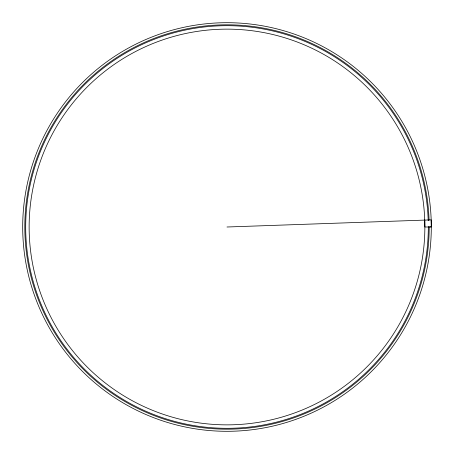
<?xml version="1.0" encoding="UTF-8"?>
<svg xmlns="http://www.w3.org/2000/svg" width="454" height="454" viewBox="0 0 454 454"><rect width="100%" height="100%" fill="white"/><g stroke="black" fill="none" stroke-linecap="round" stroke-linejoin="round"><path stroke-width="0.68" d="M227 227L431.175 219.872L431.3 227A204.3 204.3 0 0 1 124.85 403.929A204.3 204.3 0 0 1 124.85 50.071A204.3 204.3 0 0 1 431.3 227L424.859 227A197.859 197.859 0 0 0 128.068 55.649A197.859 197.859 0 0 0 128.068 398.351A197.859 197.859 0 0 0 424.859 227L424.74 220.094M428.196 219.974L428.213 220.417M430.42 226.557L430.432 227M429.189 226.563L429.189 227A202.189 202.189 0 0 1 127.897 403.231A202.189 202.189 0 0 1 121.961 54.236A202.189 202.189 0 0 1 429.07 220.128M428.321 226.563L428.321 227A201.321 201.321 0 0 1 128.323 402.477A201.321 201.321 0 0 1 122.415 54.979A201.321 201.321 0 0 1 428.201 220.156"/></g></svg>
